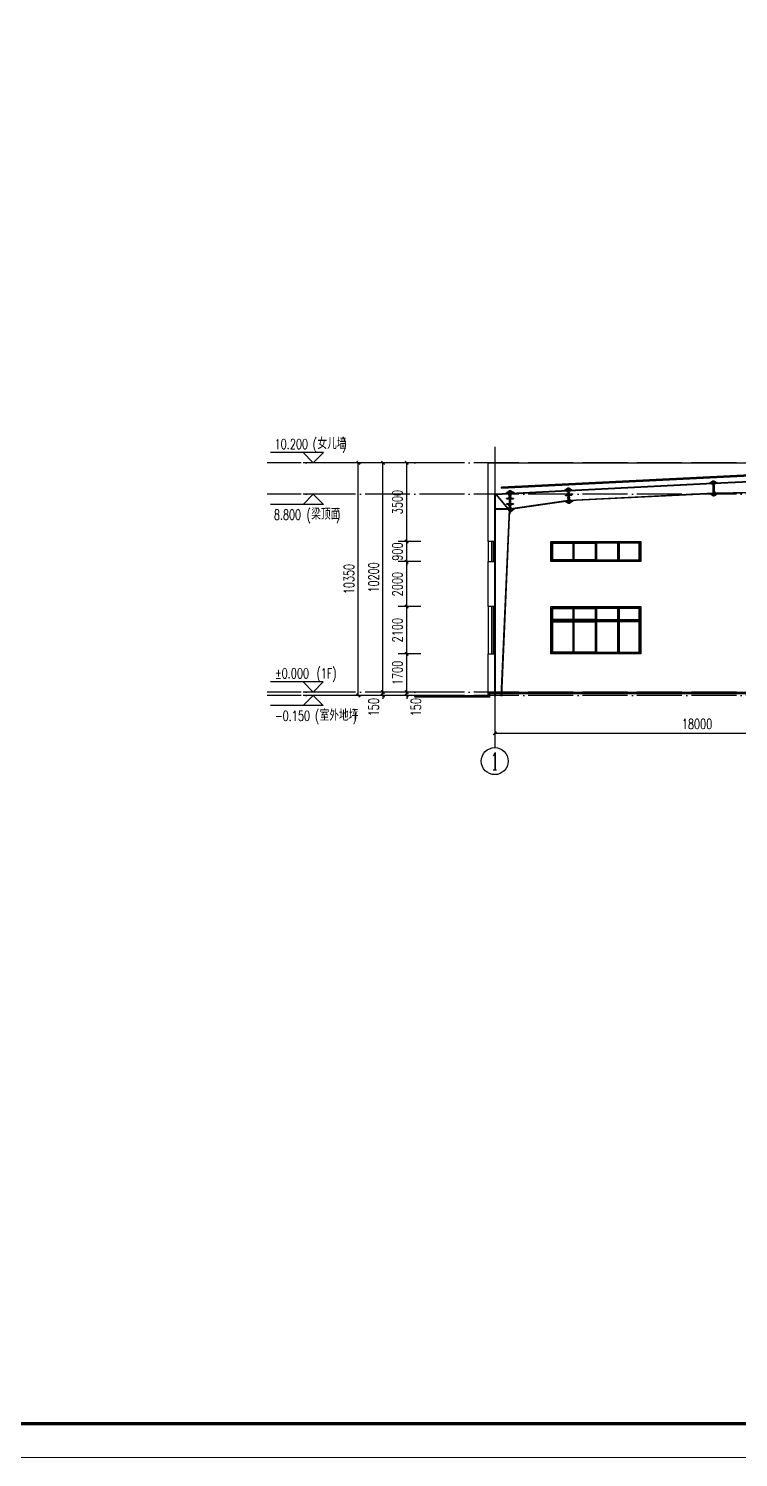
# Model space of a CAD drawing. Extents: x -275060 to -14507, y -783073 to -270523.
# Drawn here: x -116320 to -84737, y -753373 to -689798 of the extents above; entities that cross this region are included whole.
import ezdxf
from ezdxf.enums import TextEntityAlignment as Align

# ---------------------------------------------------------------- set-up
doc = ezdxf.new("R2010")
doc.units = 0
doc.header["$LTSCALE"] = 1000
doc.header["$MEASUREMENT"] = 0
doc.linetypes.add('DOTE', pattern=[2.42, 2, -0.2, 0.02, -0.2])
doc.layers.get('Defpoints').update_dxf_attribs({"color": 252})
for name, color, linetype, lineweight in [('114', 2, 'Continuous', 18), ('14', 2, 'Continuous', 35), ('TK', 252, 'Continuous', 13)]:
    doc.layers.add(name, color=color, linetype=linetype, lineweight=lineweight)
for name, color, linetype in [('A-L-wall(建筑立面)', 2, 'Continuous'), ('A-Wall(建筑墙)', 7, 'Continuous'), ('AXIS', 3, 'Continuous'), ('DIM_ELEV', 3, 'Continuous'), ('DOTE', 1, 'Continuous'), ('GROUND', 253, 'Continuous'), ('PUB_DIM', 3, 'Continuous'), ('RAIL', 163, 'Continuous'), ('WINDOW', 4, 'Continuous')]:
    doc.layers.add(name, color=color, linetype=linetype)
doc.styles.add('_TCH_AXIS', font='COMPLEX', dxfattribs={"bigfont": 'GBCBIG'})
doc.styles.add('_TCH_DIM', font='SIMPLEX', dxfattribs={"bigfont": 'GBCBIG'})
doc.styles.add('_TCH_DIM_T3', font='SIMPLEX', dxfattribs={"width": 0.705882, "bigfont": 'GBCBIG'})
doc.dimstyles.new('_TCH_ARCH&&150', dxfattribs={"dimtxt": 446.25, "dimasz": 150, "dimexe": 375, "dimexo": 450, "dimgap": 189.375, "dimtad": 1, "dimdec": 0, "dimzin": 0, "dimdsep": 46, "dimtxsty": '_TCH_DIM_T3', "dimblk": 'ARCHTICK', "dimcen": 0.09, "dimclrt": 7, "dimazin": 2, "dimtfac": 1, "dimtdec": 0, "dimtix": 1, "dimtmove": 2, "dimatfit": 3, "dimfxl": 0, "dimtolj": 1, "dimtzin": 0, "dimarcsym": 0})

# ---------------------------------------------------------------- blocks, each defined once
blk = doc.blocks.new('TK-A0')
at = {"layer": 'TK'}
for p, q in [((25, 10), (1179, 10)), ((0, 0), (1189, 0))]:
    blk.add_line(p, q, dxfattribs=at)
at = {"layer": 'TK', "const_width": 1}
blk.add_lwpolyline([(25, 831), (1179, 831), (1179, 10), (25, 10)], close=True, dxfattribs=at)
blk = doc.blocks.new('C1')
at = {"layer": 'WINDOW'}
for p, q in [((1000, 4950), (1000, 4150)), ((2000, 4950), (2000, 4150)), ((3000, 4950), (3000, 4150)), ((1000, 2050), (1000, 50)), ((2000, 2050), (2000, 50)), ((3000, 2050), (3000, 50)), ((3950, 1500), (50, 1500)), ((3950, 1450), (50, 1450))]:
    blk.add_line(p, q, dxfattribs=at)
for points in [[(4000, 4100), (0, 4100), (0, 5000), (4000, 5000)], [(3950, 4150), (50, 4150), (50, 4950), (3950, 4950)], [(80, 4920), (970, 4920), (970, 4180), (80, 4180)], [(1030, 4920), (1970, 4920), (1970, 4180), (1030, 4180)], [(2970, 4920), (2030, 4920), (2030, 4180), (2970, 4180)], [(3920, 4920), (3030, 4920), (3030, 4180), (3920, 4180)], [(4000, 0), (0, 0), (0, 2100), (4000, 2100)], [(3950, 50), (50, 50), (50, 2050), (3950, 2050)], [(80, 2020), (970, 2020), (970, 1530), (80, 1530)], [(1030, 2020), (1970, 2020), (1970, 1530), (1030, 1530)], [(2970, 2020), (2030, 2020), (2030, 1530), (2970, 1530)], [(3920, 2020), (3030, 2020), (3030, 1530), (3920, 1530)], [(80, 1420), (970, 1420), (970, 80), (80, 80)], [(1030, 1420), (1970, 1420), (1970, 80), (1030, 80)], [(2970, 1420), (2030, 1420), (2030, 80), (2970, 80)], [(3920, 1420), (3030, 1420), (3030, 80), (3920, 80)]]:
    blk.add_lwpolyline(points, close=True, dxfattribs=at)
blk = doc.blocks.new('_ArchTick')
at = {"color": 0, "linetype": 'ByBlock', "const_width": 0.4}
blk.add_lwpolyline([(-0.5, -0.5), (0.5, 0.5)], dxfattribs=at)
blk = doc.blocks.new('*D253')
at = {"layer": 'Defpoints', "color": 0, "transparency": 16777216}
for p in [(-95577, -719985), (-77577, -719985), (-77577, -721152)]:
    blk.add_point(p, dxfattribs=at)
at = {"layer": 'PUB_DIM', "color": 0, "lineweight": -2, "transparency": 16777216}
for p, q in [((-95577, -720435), (-95577, -721527)), ((-77577, -720435), (-77577, -721527)), ((-95577, -721152), (-77577, -721152))]:
    blk.add_line(p, q, dxfattribs=at)
at = {"layer": 'PUB_DIM', "color": 0, "lineweight": -2, "transparency": 16777216, "xscale": 150, "yscale": 150, "zscale": 150, "rotation": 180}
blk.add_blockref('_ArchTick', (-95577, -721152), dxfattribs=at)
at = {"layer": 'PUB_DIM', "color": 0, "lineweight": -2, "transparency": 16777216, "xscale": 150, "yscale": 150, "zscale": 150}
blk.add_blockref('_ArchTick', (-77577, -721152), dxfattribs=at)
at = {"layer": 'PUB_DIM', "color": 7, "transparency": 16777216, "insert": (-86577, -720739), "char_height": 446.2, "attachment_point": 5, "style": '_TCH_DIM_T3'}
blk.add_mtext('\\A1;18000', dxfattribs=at)
blk = doc.blocks.new('*D260')
at = {"layer": 'Defpoints', "color": 0, "transparency": 16777216}
for p in [(-101651, -709117), (-99107, -709117), (-99107, -719467)]:
    blk.add_point(p, dxfattribs=at)
at = {"layer": 'PUB_DIM', "color": 0, "lineweight": -2, "transparency": 16777216}
for p, q in [((-99557, -709117), (-102026, -709117)), ((-101651, -719467), (-101651, -709117)), ((-99557, -719467), (-102026, -719467))]:
    blk.add_line(p, q, dxfattribs=at)
at = {"layer": 'PUB_DIM', "color": 0, "lineweight": -2, "transparency": 16777216, "xscale": 150, "yscale": 150, "zscale": 150}
for p, rotation in [((-101651, -709117), 90), ((-101651, -719467), 270)]:
    blk.add_blockref('_ArchTick', p, dxfattribs=dict(at, rotation=rotation))
at = {"layer": 'PUB_DIM', "color": 7, "transparency": 16777216, "insert": (-102064, -714292), "char_height": 446.2, "attachment_point": 5, "rotation": 90, "style": '_TCH_DIM_T3'}
blk.add_mtext('\\A1;10350', dxfattribs=at)
blk = doc.blocks.new('*D261')
at = {"layer": 'Defpoints', "color": 0, "transparency": 16777216}
for p in [(-100554, -719317), (-98878, -719317), (-98878, -719467)]:
    blk.add_point(p, dxfattribs=at)
at = {"layer": 'PUB_DIM', "color": 0, "lineweight": -2, "transparency": 16777216}
for p, q in [((-99328, -719317), (-100929, -719317)), ((-99328, -719467), (-100929, -719467)), ((-100554, -719317), (-100554, -719167)), ((-100554, -719467), (-100554, -719317)), ((-100554, -719467), (-100554, -719617))]:
    blk.add_line(p, q, dxfattribs=at)
at = {"layer": 'PUB_DIM', "color": 0, "lineweight": -2, "transparency": 16777216, "xscale": 150, "yscale": 150, "zscale": 150}
for p, rotation in [((-100554, -719317), 270), ((-100554, -719467), 90)]:
    blk.add_blockref('_ArchTick', p, dxfattribs=dict(at, rotation=rotation))
at = {"layer": 'PUB_DIM', "color": 7, "transparency": 16777216, "insert": (-100966, -719992), "char_height": 446.2, "attachment_point": 5, "rotation": 90, "style": '_TCH_DIM_T3'}
blk.add_mtext('\\A1;150', dxfattribs=at)
blk = doc.blocks.new('*D262')
at = {"layer": 'Defpoints', "color": 0, "transparency": 16777216}
for p in [(-100554, -709117), (-98878, -709117), (-98878, -719317)]:
    blk.add_point(p, dxfattribs=at)
at = {"layer": 'PUB_DIM', "color": 0, "lineweight": -2, "transparency": 16777216}
for p, q in [((-99328, -709117), (-100929, -709117)), ((-100554, -719317), (-100554, -709117)), ((-99328, -719317), (-100929, -719317))]:
    blk.add_line(p, q, dxfattribs=at)
at = {"layer": 'PUB_DIM', "color": 0, "lineweight": -2, "transparency": 16777216, "xscale": 150, "yscale": 150, "zscale": 150}
for p, rotation in [((-100554, -709117), 90), ((-100554, -719317), 270)]:
    blk.add_blockref('_ArchTick', p, dxfattribs=dict(at, rotation=rotation))
at = {"layer": 'PUB_DIM', "color": 7, "transparency": 16777216, "insert": (-100966, -714217), "char_height": 446.2, "attachment_point": 5, "rotation": 90, "style": '_TCH_DIM_T3'}
blk.add_mtext('\\A1;10200', dxfattribs=at)
blk = doc.blocks.new('*D263')
at = {"layer": 'Defpoints', "color": 0, "transparency": 16777216}
for p in [(-99498, -709117), (-98414, -709117), (-98414, -712617)]:
    blk.add_point(p, dxfattribs=at)
at = {"layer": 'PUB_DIM', "color": 0, "lineweight": -2, "transparency": 16777216}
for p, q in [((-98864, -709117), (-99873, -709117)), ((-99498, -712617), (-99498, -709117)), ((-98864, -712617), (-99873, -712617))]:
    blk.add_line(p, q, dxfattribs=at)
at = {"layer": 'PUB_DIM', "color": 0, "lineweight": -2, "transparency": 16777216, "xscale": 150, "yscale": 150, "zscale": 150}
for p, rotation in [((-99498, -709117), 90), ((-99498, -712617), 270)]:
    blk.add_blockref('_ArchTick', p, dxfattribs=dict(at, rotation=rotation))
at = {"layer": 'PUB_DIM', "color": 7, "transparency": 16777216, "insert": (-99911, -710867), "char_height": 446.2, "attachment_point": 5, "rotation": 90, "style": '_TCH_DIM_T3'}
blk.add_mtext('\\A1;3500', dxfattribs=at)
blk = doc.blocks.new('*D264')
at = {"layer": 'Defpoints', "color": 0, "transparency": 16777216}
for p in [(-99498, -712617), (-98414, -712617), (-98414, -713517)]:
    blk.add_point(p, dxfattribs=at)
at = {"layer": 'PUB_DIM', "color": 0, "lineweight": -2, "transparency": 16777216}
for p, q in [((-98864, -712617), (-99873, -712617)), ((-99498, -712617), (-99498, -712467)), ((-99498, -713517), (-99498, -712617)), ((-98864, -713517), (-99873, -713517)), ((-99498, -713517), (-99498, -713667))]:
    blk.add_line(p, q, dxfattribs=at)
at = {"layer": 'PUB_DIM', "color": 0, "lineweight": -2, "transparency": 16777216, "xscale": 150, "yscale": 150, "zscale": 150}
for p, rotation in [((-99498, -712617), 270), ((-99498, -713517), 90)]:
    blk.add_blockref('_ArchTick', p, dxfattribs=dict(at, rotation=rotation))
at = {"layer": 'PUB_DIM', "color": 7, "transparency": 16777216, "insert": (-99911, -713067), "char_height": 446.2, "attachment_point": 5, "rotation": 90, "style": '_TCH_DIM_T3'}
blk.add_mtext('\\A1;900', dxfattribs=at)
blk = doc.blocks.new('*D265')
at = {"layer": 'Defpoints', "color": 0, "transparency": 16777216}
for p in [(-99498, -713517), (-98414, -713517), (-98414, -715517)]:
    blk.add_point(p, dxfattribs=at)
at = {"layer": 'PUB_DIM', "color": 0, "lineweight": -2, "transparency": 16777216}
for p, q in [((-98864, -713517), (-99873, -713517)), ((-99498, -715517), (-99498, -713517)), ((-98864, -715517), (-99873, -715517))]:
    blk.add_line(p, q, dxfattribs=at)
at = {"layer": 'PUB_DIM', "color": 0, "lineweight": -2, "transparency": 16777216, "xscale": 150, "yscale": 150, "zscale": 150}
for p, rotation in [((-99498, -713517), 90), ((-99498, -715517), 270)]:
    blk.add_blockref('_ArchTick', p, dxfattribs=dict(at, rotation=rotation))
at = {"layer": 'PUB_DIM', "color": 7, "transparency": 16777216, "insert": (-99911, -714517), "char_height": 446.2, "attachment_point": 5, "rotation": 90, "style": '_TCH_DIM_T3'}
blk.add_mtext('\\A1;2000', dxfattribs=at)
blk = doc.blocks.new('*D266')
at = {"layer": 'Defpoints', "color": 0, "transparency": 16777216}
for p in [(-99498, -715517), (-98414, -715517), (-98414, -717617)]:
    blk.add_point(p, dxfattribs=at)
at = {"layer": 'PUB_DIM', "color": 0, "lineweight": -2, "transparency": 16777216}
for p, q in [((-98864, -715517), (-99873, -715517)), ((-99498, -717617), (-99498, -715517)), ((-98864, -717617), (-99873, -717617))]:
    blk.add_line(p, q, dxfattribs=at)
at = {"layer": 'PUB_DIM', "color": 0, "lineweight": -2, "transparency": 16777216, "xscale": 150, "yscale": 150, "zscale": 150}
for p, rotation in [((-99498, -715517), 90), ((-99498, -717617), 270)]:
    blk.add_blockref('_ArchTick', p, dxfattribs=dict(at, rotation=rotation))
at = {"layer": 'PUB_DIM', "color": 7, "transparency": 16777216, "insert": (-99911, -716567), "char_height": 446.2, "attachment_point": 5, "rotation": 90, "style": '_TCH_DIM_T3'}
blk.add_mtext('\\A1;2100', dxfattribs=at)
blk = doc.blocks.new('*D267')
at = {"layer": 'Defpoints', "color": 0, "transparency": 16777216}
for p in [(-99498, -717617), (-98414, -717617), (-98414, -719317)]:
    blk.add_point(p, dxfattribs=at)
at = {"layer": 'PUB_DIM', "color": 0, "lineweight": -2, "transparency": 16777216}
for p, q in [((-98864, -717617), (-99873, -717617)), ((-99498, -719317), (-99498, -717617)), ((-98864, -719317), (-99873, -719317))]:
    blk.add_line(p, q, dxfattribs=at)
at = {"layer": 'PUB_DIM', "color": 0, "lineweight": -2, "transparency": 16777216, "xscale": 150, "yscale": 150, "zscale": 150}
for p, rotation in [((-99498, -717617), 90), ((-99498, -719317), 270)]:
    blk.add_blockref('_ArchTick', p, dxfattribs=dict(at, rotation=rotation))
at = {"layer": 'PUB_DIM', "color": 7, "transparency": 16777216, "insert": (-99911, -718467), "char_height": 446.2, "attachment_point": 5, "rotation": 90, "style": '_TCH_DIM_T3'}
blk.add_mtext('\\A1;1700', dxfattribs=at)
blk = doc.blocks.new('*D268')
at = {"layer": 'Defpoints', "color": 0, "transparency": 16777216}
for p in [(-99498, -719317), (-98414, -719317), (-98414, -719467)]:
    blk.add_point(p, dxfattribs=at)
at = {"layer": 'PUB_DIM', "color": 0, "lineweight": -2, "transparency": 16777216}
for p, q in [((-98864, -719317), (-99873, -719317)), ((-98864, -719467), (-99873, -719467)), ((-99498, -719317), (-99498, -719167)), ((-99498, -719467), (-99498, -719317)), ((-99498, -719467), (-99498, -719617))]:
    blk.add_line(p, q, dxfattribs=at)
at = {"layer": 'PUB_DIM', "color": 0, "lineweight": -2, "transparency": 16777216, "xscale": 150, "yscale": 150, "zscale": 150}
for p, rotation in [((-99498, -719317), 270), ((-99498, -719467), 90)]:
    blk.add_blockref('_ArchTick', p, dxfattribs=dict(at, rotation=rotation))
at = {"layer": 'PUB_DIM', "color": 7, "transparency": 16777216, "insert": (-99086, -719992), "char_height": 446.2, "attachment_point": 5, "rotation": 90, "style": '_TCH_DIM_T3'}
blk.add_mtext('\\A1;150', dxfattribs=at)

msp = doc.modelspace()

# ---------------------------------------------------------------- linework, layer by layer
at = {"color": 3, "lineweight": 35, "ltscale": 2}
for p, q in [((-95278.9, -710201.8), (-77577.4, -709316.8)), ((-95276.4, -710251.8), (-77577.4, -709366.8)), ((-85867.3, -710031.6), (-92283.4, -710352.4)), ((-85866.8, -710041.6), (-92282.9, -710362.4)), ((-77577.4, -709617.1), (-85827.4, -710029.6)), ((-77577.4, -709627.1), (-85826.9, -710039.6)), ((-95577.4, -710529.2), (-95565.4, -710528.6)), ((-95577.4, -719497.1), (-95577.4, -710529.2)), ((-95565.4, -719497.1), (-95565.4, -710528.6)), ((-95278.9, -710201.8), (-95276.4, -710251.8)), ((-95277.4, -710231.8), (-95276.4, -710251.8)), ((-92327.4, -710354.6), (-94878.2, -710482.2)), ((-92326.8, -710366.6), (-94878.2, -710494.2)), ((-85845.4, -710471.1), (-92261.5, -710791.9)), ((-85844.9, -710481.1), (-92261, -710801.9)), ((-77577.4, -710310.8), (-85805.4, -710469.1)), ((-77577.4, -710320.8), (-85804.9, -710479.1)), ((-95289.4, -719497.1), (-94928.2, -711203.3)), ((-95277.4, -719497.1), (-94916.2, -711203.3)), ((-92305.5, -710792), (-94878.2, -711171.2)), ((-92304.9, -710804.1), (-94878.2, -711183.3)), ((-94928.2, -711403.3), (-94916.2, -711403.3))]:
    msp.add_line(p, q, dxfattribs=at)
at = {"layer": '114', "lineweight": 18, "ltscale": 2}
for p, q in [((-85779.9, -709977.2), (-85919.8, -709984.2)), ((-85774.4, -710087.1), (-85914.3, -710094.1)), ((-94828.2, -710422.2), (-94978.2, -710422.2)), ((-94828.2, -710554.2), (-94978.2, -710554.2)), ((-94828.2, -710644.2), (-94978.2, -710644.2)), ((-92236.2, -710295), (-92380.1, -710302.2)), ((-92230.2, -710414.9), (-92374.1, -710422.1)), ((-92226.3, -710494.8), (-92370.1, -710502)), ((-92218.3, -710654.6), (-92362.1, -710661.8)), ((-92214.3, -710734.5), (-92358.1, -710741.7)), ((-85758, -710416.6), (-85897.8, -710423.6)), ((-85752.5, -710526.5), (-85892.3, -710533.5)), ((-94828.2, -711021.2), (-94978.2, -711021.2)), ((-94828.2, -711111.2), (-94978.2, -711111.2)), ((-94828.2, -711243.3), (-94978.2, -711243.3)), ((-92208.3, -710854.3), (-92352.1, -710861.5))]:
    msp.add_line(p, q, dxfattribs=at)
at = {"layer": '114', "color": 1, "lineweight": 70, "ltscale": 2}
for p, q in [((-85829.9, -709979.7), (-85869.8, -709981.7)), ((-85824.4, -710089.6), (-85864.3, -710091.6)), ((-94878.2, -710422.2), (-94928.2, -710422.2)), ((-94878.2, -710554.2), (-94928.2, -710554.2)), ((-94878.2, -710644.2), (-94928.2, -710644.2)), ((-92286.2, -710297.5), (-92330.1, -710299.7)), ((-92280.2, -710417.4), (-92324.1, -710419.6)), ((-92276.2, -710497.3), (-92320.1, -710499.5)), ((-92268.2, -710657.1), (-92312.1, -710659.3)), ((-92264.2, -710737), (-92308.1, -710739.2)), ((-85807.9, -710419.1), (-85847.8, -710421.1)), ((-85802.4, -710529), (-85842.4, -710531)), ((-94878.2, -711021.2), (-94928.2, -711021.2)), ((-94878.2, -711111.2), (-94928.2, -711111.2)), ((-94878.2, -711243.3), (-94928.2, -711243.3)), ((-92258.2, -710856.8), (-92302.2, -710859))]:
    msp.add_line(p, q, dxfattribs=at)
at = {"layer": '14', "lineweight": 35, "ltscale": 2}
for p, q in [((-85872.3, -709931.8), (-86027.1, -710039.6)), ((-86027.1, -710039.6), (-85887.3, -710032.6)), ((-85887.3, -710032.6), (-85868.3, -710011.7)), ((-85852.3, -709930.8), (-85872.3, -709931.8)), ((-85872.3, -709931.8), (-85839.8, -710581.9)), ((-85868.3, -710011.7), (-85872.3, -709931.8)), ((-85832.4, -709929.8), (-85852.3, -709930.8)), ((-85852.3, -709930.8), (-85819.8, -710580.9)), ((-85819.8, -710580.9), (-85852.3, -709930.8)), ((-85799.9, -710579.9), (-85832.4, -709929.8)), ((-85667.6, -710021.6), (-85832.4, -709929.8)), ((-85832.4, -709929.8), (-85828.4, -710009.7)), ((-85828.4, -710009.7), (-85807.4, -710028.6)), ((-85807.4, -710028.6), (-85667.6, -710021.6)), ((-94928.2, -710484.7), (-95577.4, -710517.1)), ((-95577.4, -710529.2), (-94928.2, -710496.7)), ((-95577.4, -710517.1), (-95577.4, -710529.2)), ((-95509.4, -710525.8), (-95515.4, -710526.1)), ((-95515.4, -710526.1), (-94984.2, -711171.2)), ((-94978.2, -711171.2), (-95509.4, -710525.8)), ((-94928.2, -710369.7), (-95103, -710493.4)), ((-95103, -710493.4), (-94948.2, -710485.7)), ((-94928.2, -710704.2), (-95063.2, -710704.2)), ((-95063.2, -710704.2), (-95063.2, -710714.2)), ((-95063.2, -710714.2), (-94928.2, -710714.2)), ((-94948.2, -710485.7), (-94928.2, -710464.7)), ((-94903.2, -710363.3), (-94928.2, -710363.3)), ((-94928.2, -710363.3), (-94928.2, -711403.3)), ((-94928.2, -710464.7), (-94928.2, -710369.7)), ((-94928.2, -710496.7), (-94928.2, -710484.7)), ((-94928.2, -710714.2), (-94928.2, -710704.2)), ((-94903.2, -711403.3), (-94903.2, -710363.3)), ((-94878.2, -710363.3), (-94903.2, -710363.3)), ((-94903.2, -710363.3), (-94903.2, -711303.3)), ((-94878.2, -711303.3), (-94878.2, -710363.3)), ((-94703.4, -710473.4), (-94878.2, -710367.2)), ((-94878.2, -710367.2), (-94878.2, -710462.2)), ((-94878.2, -710462.2), (-94858.2, -710481.2)), ((-94878.2, -710704.2), (-94743.2, -710704.2)), ((-94878.2, -710714.2), (-94878.2, -710704.2)), ((-94743.2, -710714.2), (-94878.2, -710714.2)), ((-94858.2, -710481.2), (-94703.4, -710473.4)), ((-94743.2, -710704.2), (-94743.2, -710714.2)), ((-92332.9, -710244.8), (-92492.2, -710362.9)), ((-92492.2, -710362.9), (-92347.3, -710355.6)), ((-92317.3, -710556.4), (-92437.1, -710562.4)), ((-92437.1, -710562.4), (-92436.6, -710572.4)), ((-92436.6, -710572.4), (-92316.8, -710566.4)), ((-92347.3, -710355.6), (-92328.4, -710334.7)), ((-92310.9, -710243.7), (-92332.9, -710244.8)), ((-92332.9, -710244.8), (-92299.4, -710914.9)), ((-92328.4, -710334.7), (-92332.9, -710244.8)), ((-92316.8, -710566.4), (-92317.3, -710556.4)), ((-92288.9, -710242.6), (-92310.9, -710243.7)), ((-92310.9, -710243.7), (-92277.4, -710913.8)), ((-92277.4, -710913.8), (-92310.9, -710243.7)), ((-92255.4, -710912.7), (-92288.9, -710242.6)), ((-92118.6, -710344.2), (-92288.9, -710242.6)), ((-92288.9, -710242.6), (-92284.4, -710332.5)), ((-92284.4, -710332.5), (-92263.5, -710351.4)), ((-92273.3, -710554.2), (-92153.5, -710548.2)), ((-92272.8, -710564.2), (-92273.3, -710554.2)), ((-92153, -710558.2), (-92272.8, -710564.2)), ((-92263.5, -710351.4), (-92118.6, -710344.2)), ((-92153.5, -710548.2), (-92153, -710558.2)), ((-85864.8, -710482.1), (-86004.7, -710489.1)), ((-86004.7, -710489.1), (-85839.9, -710580.9)), ((-85843.9, -710501), (-85864.8, -710482.1)), ((-85839.9, -710580.9), (-85843.9, -710501)), ((-85839.8, -710581.9), (-85819.8, -710580.9)), ((-85819.8, -710580.9), (-85799.9, -710579.9)), ((-85784.9, -710478.7), (-85803.9, -710499)), ((-85803.9, -710499), (-85799.9, -710578.9)), ((-85799.9, -710578.9), (-85644.9, -710476)), ((-85644.9, -710476), (-85784.9, -710478.7)), ((-94928.2, -711171.2), (-95565.4, -711171.2)), ((-95565.4, -711171.2), (-95565.4, -711183.2)), ((-95565.4, -711183.2), (-94928.2, -711183.2)), ((-95063.2, -710961.2), (-95063.2, -710951.2)), ((-95063.2, -710951.2), (-94928.2, -710951.2)), ((-94928.2, -710961.2), (-95063.2, -710961.2)), ((-94984.2, -711171.2), (-94978.2, -711171.2)), ((-94928.2, -710951.2), (-94928.2, -710961.2)), ((-94928.2, -711183.2), (-94928.2, -711171.2)), ((-94903.2, -711303.3), (-94878.2, -711303.3)), ((-94743.2, -710951.2), (-94878.2, -710951.2)), ((-94878.2, -710951.2), (-94878.2, -710961.2)), ((-94878.2, -710961.2), (-94743.2, -710961.2)), ((-94878.2, -711298.3), (-94705.1, -711157.8)), ((-94858.4, -711180.4), (-94878.2, -711203.3)), ((-94878.2, -711203.3), (-94878.2, -711298.3)), ((-94705.1, -711157.8), (-94858.4, -711180.4)), ((-94743.2, -710961.2), (-94743.2, -710951.2)), ((-92324.7, -710807), (-92468.1, -710828.1)), ((-92468.1, -710828.1), (-92299.4, -710913.9)), ((-92303.9, -710824.1), (-92324.7, -710807)), ((-92299.4, -710913.9), (-92303.9, -710824.1)), ((-92299.4, -710914.9), (-92277.4, -710913.8)), ((-92277.4, -710913.8), (-92255.4, -710912.7)), ((-92241, -710800.9), (-92260, -710821.9)), ((-92260, -710821.9), (-92255.5, -710911.7)), ((-92255.5, -710911.7), (-92096.2, -710793.6)), ((-92096.2, -710793.6), (-92241, -710800.9)), ((-94928.2, -711403.3), (-94903.2, -711403.3))]:
    msp.add_line(p, q, dxfattribs=at)
at = {"layer": 'A-L-wall(建筑立面)', "color": 6}
for p, q in [((-95877.4, -712617.1), (-95877.4, -709117.1)), ((-95577.4, -709117.1), (-95577.4, -712617.1)), ((-95577.4, -712617.1), (-95877.4, -712617.1)), ((-95877.4, -715517.1), (-95877.4, -713517.1)), ((-95877.4, -713517.1), (-95577.4, -713517.1)), ((-95577.4, -713517.1), (-95577.4, -715517.1)), ((-95577.4, -715517.1), (-95877.4, -715517.1)), ((-95877.4, -719419.9), (-95877.4, -717617.1)), ((-95877.4, -717617.1), (-95577.4, -717617.1)), ((-95577.4, -717617.1), (-95577.4, -719317.1))]:
    msp.add_line(p, q, dxfattribs=at)
at = {"layer": 'A-Wall(建筑墙)', "const_width": 100}
msp.add_lwpolyline([(-99149.9, -719517.1), (-95827.4, -719517.1), (-95827.4, -719367.1), (-59282.7, -719367.1), (-58582.7, -719517.1), (-56813.7, -719517.1)], dxfattribs=at)
at = {"layer": 'A-Wall(建筑墙)'}
msp.add_lwpolyline([(-99149.9, -719467.1), (-95877.4, -719467.1), (-95877.4, -719317.1), (-59277.4, -719317.1), (-58577.4, -719467.1), (-56813.7, -719467.1)], dxfattribs=at)
at = {"layer": 'AXIS'}
msp.add_line((-95577.4, -719455.2), (-95577.4, -721792.8), dxfattribs=at)
msp.add_circle((-95577.4, -722392.8), 600, dxfattribs=at)
at = {"layer": 'DIM_ELEV'}
for p, q in [((-103204.6, -708667.1), (-105552.1, -708667.1)), ((-103654.6, -709117.1), (-104104.6, -708667.1)), ((-103654.6, -709117.1), (-103204.6, -708667.1)), ((-102604.6, -709117.1), (-104104.6, -709117.1)), ((-103654.6, -710517.1), (-104104.6, -710967.1)), ((-102604.6, -710517.1), (-104104.6, -710517.1)), ((-103654.6, -710517.1), (-103204.6, -710967.1)), ((-103204.6, -710967.1), (-105552.1, -710967.1)), ((-103210.1, -718867.1), (-105557.6, -718867.1)), ((-103660.1, -719317.1), (-104110.1, -718867.1)), ((-103660.1, -719317.1), (-103210.1, -718867.1)), ((-102610.1, -719317.1), (-104110.1, -719317.1)), ((-103660.1, -719467.1), (-104110.1, -719917.1)), ((-102610.1, -719467.1), (-104110.1, -719467.1)), ((-103660.1, -719467.1), (-103210.1, -719917.1)), ((-103210.1, -719917.1), (-105557.6, -719917.1))]:
    msp.add_line(p, q, dxfattribs=at)
at = {"layer": 'DOTE', "color": 252, "linetype": 'DOTE'}
for p, q in [((-95577.4, -708401.3), (-95577.4, -719416.9)), ((-50950.1, -709117.1), (-105708.9, -709117.1)), ((-50950.1, -710517.1), (-105708.9, -710517.1)), ((-50950.1, -719317.1), (-105708.9, -719317.1)), ((-50950.1, -719467.1), (-105708.9, -719467.1))]:
    msp.add_line(p, q, dxfattribs=at)
at = {"layer": 'GROUND'}
msp.add_line((-95877.4, -719317.1), (-59577.4, -719317.1), dxfattribs=at)
at = {"layer": 'RAIL'}
msp.add_line((-95877.4, -709117.1), (-59277.4, -709117.1), dxfattribs=at)
at = {"layer": 'WINDOW'}
for p, q in [((-95877.4, -712617.1), (-95877.4, -713517.1)), ((-95717.4, -712617.1), (-95717.4, -713517.1)), ((-95637.4, -713517.1), (-95637.4, -712617.1)), ((-95577.4, -713517.1), (-95577.4, -712617.1)), ((-95877.4, -715517.1), (-95877.4, -717617.1)), ((-95717.4, -715517.1), (-95717.4, -717617.1)), ((-95637.4, -717617.1), (-95637.4, -715517.1)), ((-95577.4, -717617.1), (-95577.4, -715517.1))]:
    msp.add_line(p, q, dxfattribs=at)

# ---------------------------------------------------------------- block references
msp.add_blockref('C1', (-93077.4, -717617.1))
at = {"layer": 'TK', "xscale": 150, "yscale": 150, "zscale": 150}
msp.add_blockref('TK-A0', (-192857.2, -753372.7), dxfattribs=at)

# ---------------------------------------------------------------- texts
at = {"layer": 'AXIS', "color": 7, "style": '_TCH_AXIS'}
msp.add_text('1', height=772.1, dxfattribs=at).set_placement((-95742.8, -722778.8), (-95411.9, -722778.8), align=Align.FIT)
at = {"layer": 'DIM_ELEV', "color": 7, "style": '_TCH_DIM', "width": 0.705882}
for s, height, p in [('10.200', 446.25, (-105372.1, -708509.6)), ('(', 446.2, (-103677.1, -708509.6)), (')', 446.2, (-102361.2, -708509.6)), ('8.800', 446.25, (-105408.1, -711649.6)), ('(', 446.2, (-103953.1, -711649.6)), (')', 446.2, (-102637.2, -711649.6)), ('%%P0.000', 446.25, (-105355.1, -718709.6)), ('(1F)', 446.25, (-103510.1, -718709.6)), ('-0.150', 446.25, (-105364.1, -720599.6)), ('(', 446.2, (-103579.1, -720599.6)), (')', 446.2, (-101894.6, -720599.6))]:
    msp.add_text(s, height=height, dxfattribs=at).set_placement(p)
at = {"layer": 'DIM_ELEV', "color": 7, "style": '_TCH_DIM'}
for s, p in [('女儿墙', (-103467.1, -708509.6)), ('梁顶面', (-103743.1, -711649.6)), ('室外地坪', (-103369.1, -720599.6))]:
    msp.add_text(s, height=506.38, dxfattribs=at).set_placement(p)

# ---------------------------------------------------------------- dimensions: what is measured, and where the dimension line sits
at = {"layer": 'PUB_DIM'}
for p1, p2, distance, picture, middle in [((-99107.5, -719467.1), (-99107.5, -709117.1), 2543.9, '*D260', (-102063.9, -714292.1)), ((-98877.7, -719317.1), (-98877.7, -709117.1), 1676, '*D262', (-100966.2, -714217.1)), ((-98414.4, -712617.1), (-98414.4, -709117.1), 1083.9, '*D263', (-99910.8, -710867.1)), ((-98414.4, -713517.1), (-98414.4, -712617.1), 1083.9, '*D264', (-99910.8, -713067.1)), ((-98414.4, -715517.1), (-98414.4, -713517.1), 1083.9, '*D265', (-99910.8, -714517.1)), ((-98414.4, -717617.1), (-98414.4, -715517.1), 1083.9, '*D266', (-99910.8, -716567.1)), ((-98414.4, -719317.1), (-98414.4, -717617.1), 1083.9, '*D267', (-99910.8, -718467.1)), ((-95577.4, -719984.6), (-77577.4, -719984.6), -1167.2, '*D253', (-86577.4, -720739.2))]:
    dim = msp.add_aligned_dim(p1=p1, p2=p2, distance=distance, dimstyle='_TCH_ARCH&&150', dxfattribs=at)
    dim.commit()
    dim.dimension.update_dxf_attribs({"geometry": picture, "text_midpoint": middle})
for base, p1, p2, picture, middle in [((-100553.7, -719317.1), (-98877.7, -719467.1), (-98877.7, -719317.1), '*D261', (-100966.2, -719992.1)), ((-99498.3, -719317.1), (-98414.4, -719467.1), (-98414.4, -719317.1), '*D268', (-99085.8, -719992.1))]:
    dim = msp.add_linear_dim(base=base, p1=p1, p2=p2, angle=90, dimstyle='_TCH_ARCH&&150', dxfattribs=at)
    dim.commit()
    dim.dimension.update_dxf_attribs({"geometry": picture, "text_midpoint": middle, "dimtype": 129})

doc.saveas('drawing.dxf')
